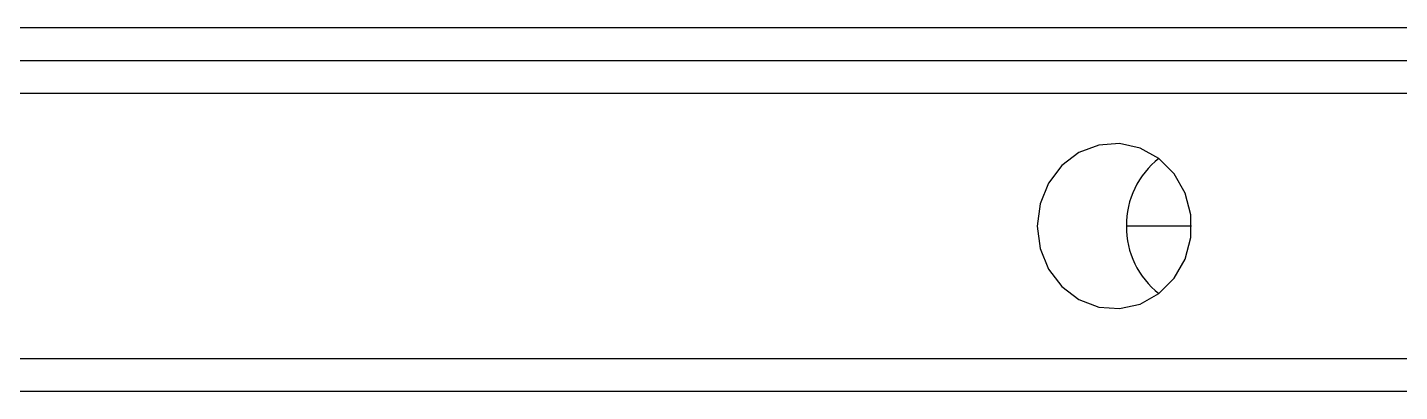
# Model space of a CAD drawing. Header units: millimetres. Extents: x 15 to 1184, y 5 to 836.
# Drawn here: x 367.07 to 383.67, y 624 to 628.4 of the extents above; entities that cross this region are included whole.
import ezdxf

# ---------------------------------------------------------------- set-up
doc = ezdxf.new("R2010")
doc.units = ezdxf.units.MM

msp = doc.modelspace()

# ---------------------------------------------------------------- linework, layer by layer
at = {"color": 7, "linetype": 'Continuous', "lineweight": 25}
for p, q in [((358.362, 628.401), (403.158, 628.401)), ((357.967, 628.001), (402.763, 628.001)), ((402.619, 627.601), (357.823, 627.601)), ((381.155, 626.001), (380.366, 626.001)), ((357.823, 624.401), (402.619, 624.401)), ((402.763, 624.001), (357.967, 624.001))]:
    msp.add_line(p, q, dxfattribs=at)
at = {"color": 7, "linetype": 'Continuous', "lineweight": 25, "flags": 128}
msp.add_lwpolyline([(379.288, 626.001), (379.323, 625.731), (379.424, 625.481), (379.584, 625.27), (379.792, 625.113), (380.032, 625.021), (380.285, 625.003), (380.534, 625.058), (380.76, 625.184), (380.945, 625.369), (381.077, 625.602), (381.146, 625.864), (381.146, 626.137), (381.077, 626.399), (380.945, 626.632), (380.76, 626.817), (380.534, 626.943), (380.285, 626.998), (380.032, 626.98), (379.792, 626.888), (379.584, 626.731), (379.424, 626.52), (379.323, 626.27), (379.288, 626.001)], dxfattribs=at)
at = {"color": 7, "linetype": 'Continuous', "lineweight": 25}
for centre, start, end in [((381.385, 626.012), 127.7971, 180.6354), ((381.385, 625.989), 179.3646, 232.2029)]:
    msp.add_arc(centre, 1.019, start, end, dxfattribs=at)

doc.saveas('drawing.dxf')
